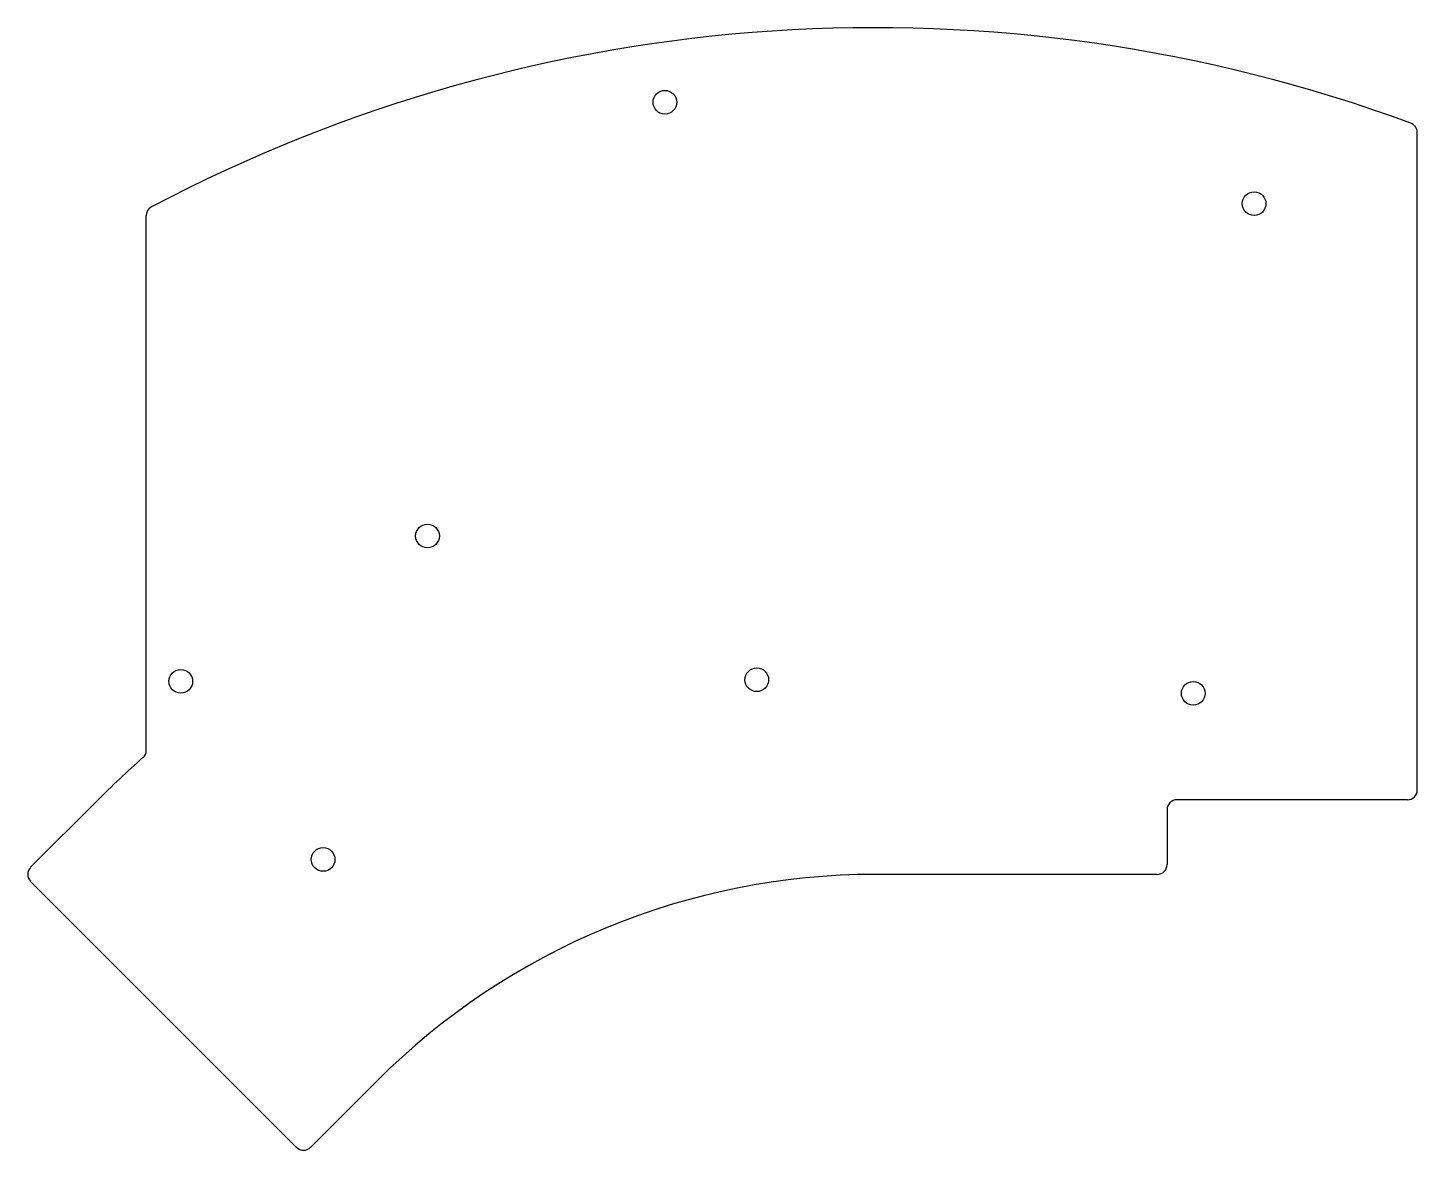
# Model space of a CAD drawing. Header units: millimetres. Extents: x -131 to 10, y -46 to 68.
import ezdxf

# ---------------------------------------------------------------- set-up
doc = ezdxf.new("R2010")
doc.units = ezdxf.units.MM
doc.header["$MEASUREMENT"] = 0
doc.layers.add('Base', color=18, linetype='Continuous', true_color=0x000000)

msp = doc.modelspace()

# ---------------------------------------------------------------- linework, layer by layer
at = {"layer": 'Base'}
for p, q in [((-119.23, -5.52), (-119.23, 48.63)), ((-130.93, -17.37), (-124.19, -10.64)), ((8.53, -10.53), (-14.81, -10.53)), ((-15.81, -11.53), (-15.81, -17.09)), ((-16.81, -18.09), (-45.39, -18.09)), ((-103.99, -45.73), (-130.93, -18.79)), ((-95.84, -38.99), (-102.57, -45.73))]:
    msp.add_line(p, q, dxfattribs=at)
msp.add_lwpolyline([(9.52, -9.53), (9.52, 57.06)], dxfattribs=at)
for centre in [(-66.68, 60.12), (-7, 49.85), (-90.73, 16.19), (-57.38, 1.63), (-115.72, 1.47), (-13.16, 0.25), (-101.31, -16.57)]:
    msp.add_circle(centre, 1.2, dxfattribs=at)
for centre, radius, start, end in [((-45.39, -89.44), 157.11, 69.797, 117.8138), ((8.53, 57.06), 1, 0.0007, 69.797), ((-118.23, 48.63), 1, 117.8138, 180), ((-120.22, -5.52), 1, 311.7234, 0), ((-45.39, -89.44), 111.45, 131.7234, 135), ((8.53, -9.53), 1, 270, 360), ((-14.81, -11.53), 1, 90, 180), ((-130.22, -18.08), 1, 135, 225), ((-45.39, -89.44), 71.35, 90, 135), ((-16.81, -17.09), 1, 270, 0), ((-103.28, -45.02), 1, 225, 315)]:
    msp.add_arc(centre, radius, start, end, dxfattribs=at)

doc.saveas('drawing.dxf')
